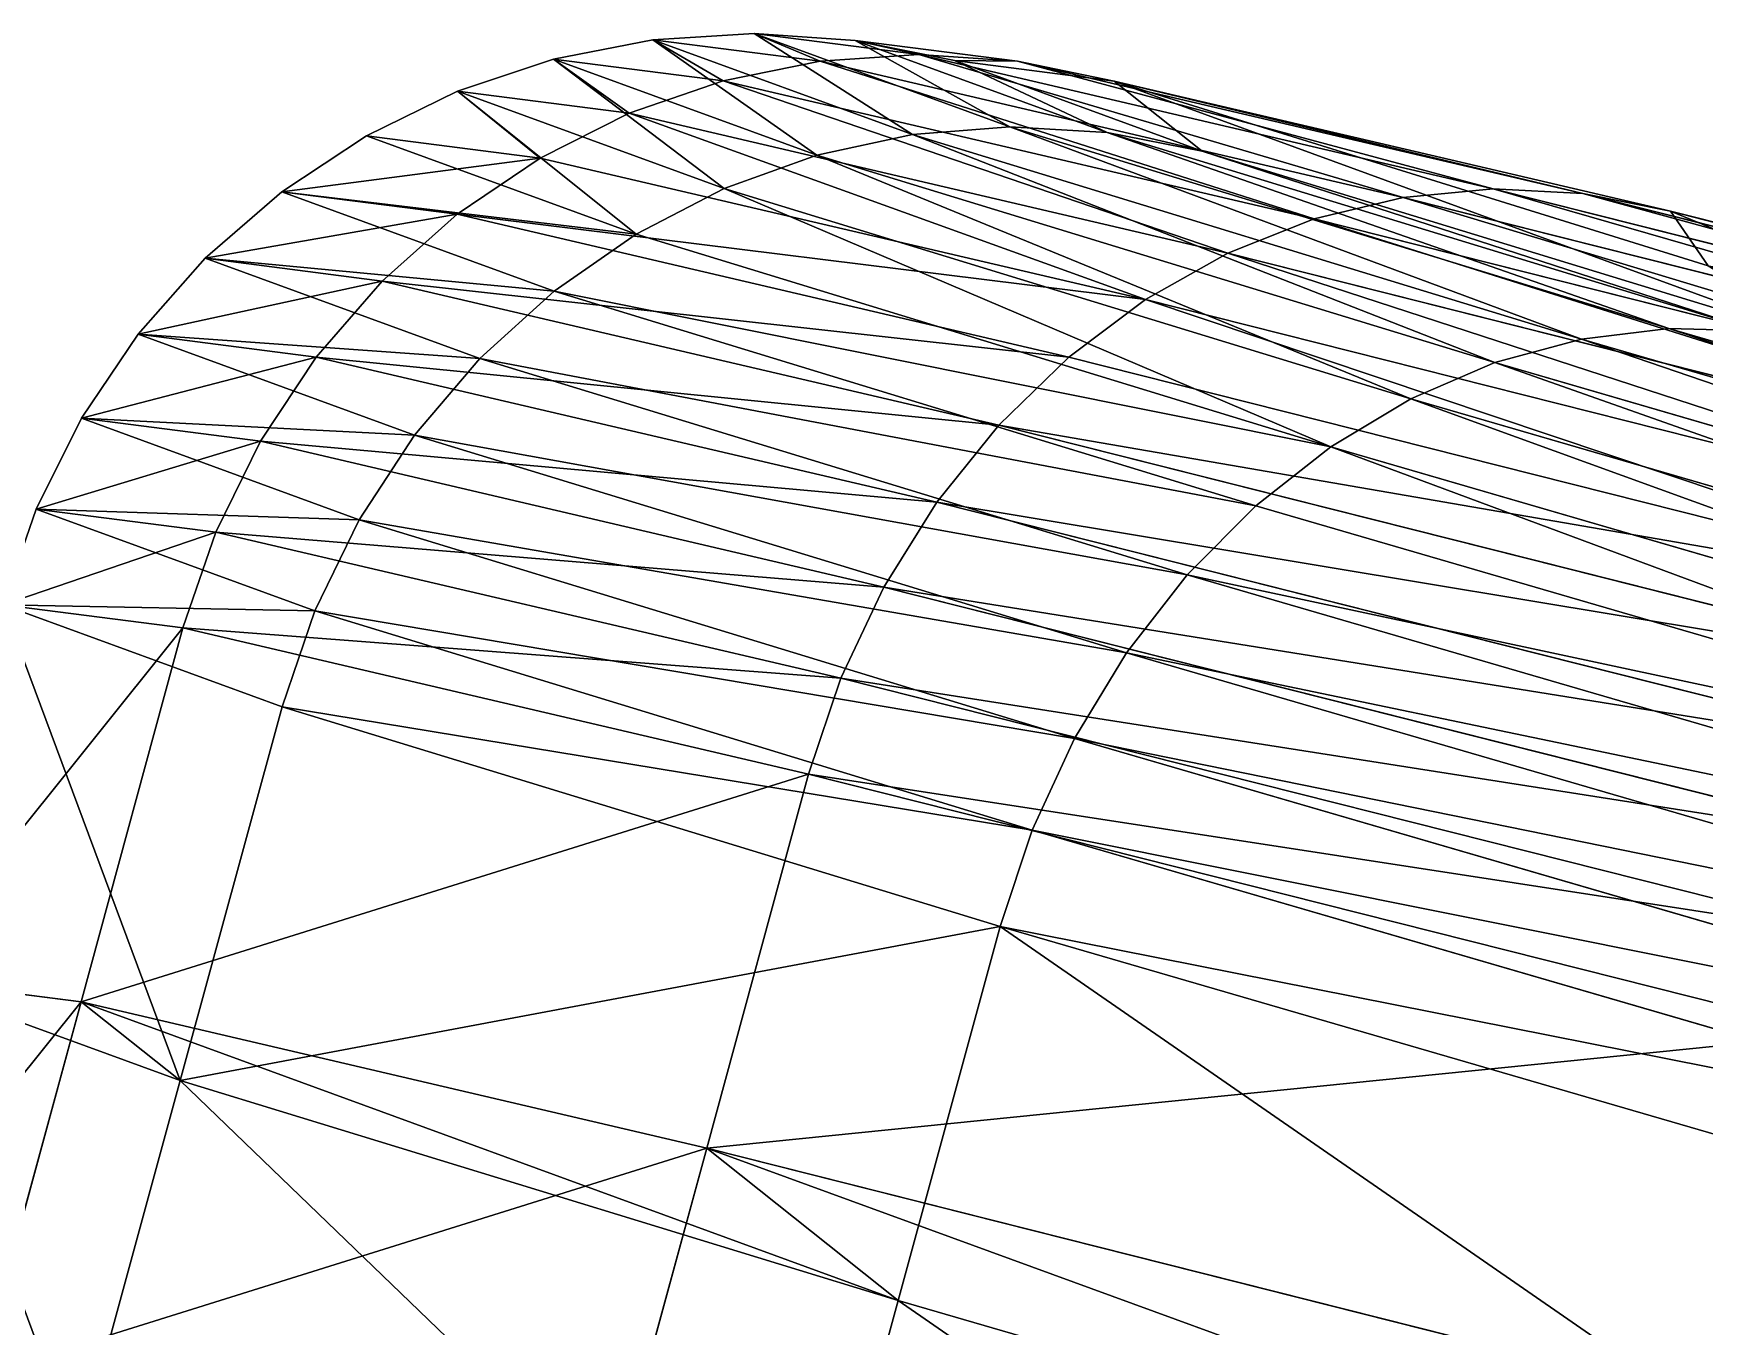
# Model space of a CAD drawing. Header units: millimetres. Extents: x 356.7 to 443, y 110.3 to 191.8.
# Drawn here: x 390.967 to 393.123, y 185.39 to 187.058 of the extents above; entities that cross this region are included whole.
import ezdxf

# ---------------------------------------------------------------- set-up
doc = ezdxf.new("R2010")
doc.units = ezdxf.units.MM

msp = doc.modelspace()

# ---------------------------------------------------------------- linework, layer by layer
at = {"extrusion": (0.263067, 0.964679, 0.013815)}
for p, q in [((391.8969, 187.0582, 74.4334), (391.7664, 187.0502, 74.4368)), ((391.8969, 187.0582, 74.4334), (392.2269, 186.9378, 76.5605)), ((392.1096, 187.031, 72.2881), (391.8969, 187.0582, 74.4334)), ((392.0273, 187.0492, 74.4296), (391.8969, 187.0582, 74.4334)), ((391.7664, 187.0502, 74.4368), (391.638, 187.0252, 74.4398)), ((391.9823, 187.0225, 72.2593), (391.7664, 187.0502, 74.4368)), ((391.7664, 187.0502, 74.4368), (392.1014, 186.9279, 76.5958)), ((392.0273, 187.0492, 74.4296), (392.3523, 186.9306, 76.5237)), ((392.1554, 187.0232, 74.4255), (392.0273, 187.0492, 74.4296)), ((392.2367, 187.0223, 72.3176), (392.0273, 187.0492, 74.4296)), ((391.638, 187.0252, 74.4398), (391.514, 186.9836, 74.4423)), ((391.8569, 186.9971, 72.2318), (391.638, 187.0252, 74.4398)), ((391.638, 187.0252, 74.4398), (391.9777, 186.9012, 76.629)), ((391.9823, 187.0225, 72.2593), (391.8569, 186.9971, 72.2318)), ((392.1096, 187.031, 72.2881), (391.9823, 187.0225, 72.2593)), ((392.7344, 186.8467, 70.2118), (391.9823, 187.0225, 72.2593)), ((392.8506, 186.8578, 70.2709), (392.1096, 187.031, 72.2881)), ((392.2367, 187.0223, 72.3176), (392.1096, 187.031, 72.2881)), ((392.1554, 187.0232, 74.4255), (392.4752, 186.9065, 76.486)), ((392.3615, 186.9967, 72.3474), (392.1554, 187.0232, 74.4255)), ((392.9662, 186.8518, 70.3317), (392.2367, 187.0223, 72.3176)), ((392.3615, 186.9967, 72.3474), (392.2367, 187.0223, 72.3176)), ((391.8569, 186.9971, 72.2318), (391.7357, 186.9552, 72.2061)), ((392.6196, 186.8189, 70.1557), (391.8569, 186.9971, 72.2318)), ((393.0793, 186.829, 70.3934), (392.3615, 186.9967, 72.3474)), ((391.514, 186.9836, 74.4423), (391.3965, 186.9263, 74.4442)), ((391.7357, 186.9552, 72.2061), (391.514, 186.9836, 74.4423)), ((391.514, 186.9836, 74.4423), (391.8581, 186.8581, 76.6596)), ((391.7357, 186.9552, 72.2061), (391.6207, 186.8975, 72.1825)), ((392.5081, 186.7747, 70.1034), (391.7357, 186.9552, 72.2061)), ((392.2269, 186.9378, 76.5605), (392.1014, 186.9279, 76.5958)), ((392.2269, 186.9378, 76.5605), (393.0773, 186.6778, 78.5246)), ((392.3523, 186.9306, 76.5237), (392.2269, 186.9378, 76.5605)), ((392.4752, 186.9065, 76.486), (392.3523, 186.9306, 76.5237)), ((392.3523, 186.9306, 76.5237), (393.1894, 186.6746, 78.4573)), ((391.3965, 186.9263, 74.4442), (391.2874, 186.854, 74.4457)), ((391.6207, 186.8975, 72.1825), (391.3965, 186.9263, 74.4442)), ((391.3965, 186.9263, 74.4442), (391.7445, 186.7992, 76.6869)), ((392.1014, 186.9279, 76.5958), (391.9777, 186.9012, 76.629)), ((392.1014, 186.9279, 76.5958), (392.9645, 186.664, 78.5894)), ((391.6207, 186.8975, 72.1825), (391.5139, 186.825, 72.1615)), ((392.4019, 186.7149, 70.0558), (391.6207, 186.8975, 72.1825)), ((391.9777, 186.9012, 76.629), (391.8581, 186.8581, 76.6596)), ((391.9777, 186.9012, 76.629), (392.8529, 186.6336, 78.6505)), ((392.4752, 186.9065, 76.486), (393.2989, 186.6546, 78.3885)), ((391.2874, 186.854, 74.4457), (391.1887, 186.7682, 74.4465)), ((391.2874, 186.854, 74.4457), (391.6389, 186.7258, 76.7105)), ((391.5139, 186.825, 72.1615), (391.2874, 186.854, 74.4457)), ((391.8581, 186.8581, 76.6596), (391.7445, 186.7992, 76.6869)), ((391.8581, 186.8581, 76.6596), (392.7444, 186.587, 78.7068)), ((392.7344, 186.8467, 70.2118), (392.6196, 186.8189, 70.1557)), ((392.8506, 186.8578, 70.2709), (392.7344, 186.8467, 70.2118)), ((393.9714, 186.5348, 68.4339), (392.7344, 186.8467, 70.2118)), ((394.0694, 186.5505, 68.5192), (392.8506, 186.8578, 70.2709)), ((392.9662, 186.8518, 70.3317), (392.8506, 186.8578, 70.2709)), ((394.1661, 186.5493, 68.6073), (392.9662, 186.8518, 70.3317)), ((393.0793, 186.829, 70.3934), (392.9662, 186.8518, 70.3317)), ((391.5139, 186.825, 72.1615), (391.4171, 186.7389, 72.1435)), ((392.3029, 186.6406, 70.0137), (391.5139, 186.825, 72.1615)), ((394.2599, 186.5313, 68.6966), (393.0793, 186.829, 70.3934)), ((392.6196, 186.8189, 70.1557), (392.5081, 186.7747, 70.1034)), ((393.8739, 186.5026, 68.3528), (392.6196, 186.8189, 70.1557)), ((391.7445, 186.7992, 76.6869), (391.6389, 186.7258, 76.7105)), ((391.7445, 186.7992, 76.6869), (392.641, 186.5251, 78.7575)), ((391.1887, 186.7682, 74.4465), (391.1021, 186.6702, 74.4467)), ((391.1887, 186.7682, 74.4465), (391.5431, 186.6389, 76.7301)), ((391.4171, 186.7389, 72.1435), (391.1887, 186.7682, 74.4465)), ((392.5081, 186.7747, 70.1034), (392.4019, 186.7149, 70.0558)), ((393.7785, 186.4544, 68.2775), (392.5081, 186.7747, 70.1034)), ((391.4171, 186.7389, 72.1435), (391.3319, 186.6407, 72.1287)), ((392.2126, 186.553, 69.9779), (391.4171, 186.7389, 72.1435)), ((391.6389, 186.7258, 76.7105), (391.5431, 186.6389, 76.7301)), ((391.6389, 186.7258, 76.7105), (392.5442, 186.4489, 78.8017)), ((392.4019, 186.7149, 70.0558), (392.3029, 186.6406, 70.0137)), ((393.6869, 186.391, 68.209), (392.4019, 186.7149, 70.0558)), ((391.1021, 186.6702, 74.4467), (391.0289, 186.5618, 74.4464)), ((391.1021, 186.6702, 74.4467), (391.4587, 186.54, 76.7452)), ((391.3319, 186.6407, 72.1287), (391.1021, 186.6702, 74.4467)), ((393.0773, 186.6778, 78.5246), (392.9645, 186.664, 78.5894)), ((393.0773, 186.6778, 78.5246), (394.39, 186.2959, 80.1917)), ((393.1894, 186.6746, 78.4573), (393.0773, 186.6778, 78.5246)), ((392.9645, 186.664, 78.5894), (392.8529, 186.6336, 78.6505)), ((392.9645, 186.664, 78.5894), (394.2969, 186.2764, 80.2815)), ((391.3319, 186.6407, 72.1287), (391.2599, 186.5321, 72.1174)), ((392.1326, 186.4536, 69.949), (391.3319, 186.6407, 72.1287)), ((391.5431, 186.6389, 76.7301), (391.4587, 186.54, 76.7452)), ((391.5431, 186.6389, 76.7301), (392.4559, 186.3597, 78.8385)), ((392.3029, 186.6406, 70.0137), (392.2126, 186.553, 69.9779)), ((393.6005, 186.3134, 68.1487), (392.3029, 186.6406, 70.0137)), ((392.8529, 186.6336, 78.6505), (392.7444, 186.587, 78.7068)), ((392.8529, 186.6336, 78.6505), (394.2039, 186.2406, 80.3663)), ((392.7444, 186.587, 78.7068), (392.641, 186.5251, 78.7575)), ((392.7444, 186.587, 78.7068), (394.1128, 186.189, 80.4446)), ((391.0289, 186.5618, 74.4464), (390.9706, 186.4447, 74.4454)), ((391.2599, 186.5321, 72.1174), (391.0289, 186.5618, 74.4464)), ((391.0289, 186.5618, 74.4464), (391.3873, 186.431, 76.7557)), ((392.2126, 186.553, 69.9779), (392.1326, 186.4536, 69.949)), ((393.5209, 186.2231, 68.0975), (392.2126, 186.553, 69.9779)), ((391.2599, 186.5321, 72.1174), (391.2022, 186.415, 72.1098)), ((392.0643, 186.3441, 69.9275), (391.2599, 186.5321, 72.1174)), ((391.4587, 186.54, 76.7452), (391.3873, 186.431, 76.7557)), ((391.4587, 186.54, 76.7452), (392.3776, 186.2591, 78.8674)), ((392.641, 186.5251, 78.7575), (392.5442, 186.4489, 78.8017)), ((392.641, 186.5251, 78.7575), (394.0249, 186.1225, 80.5151)), ((390.9706, 186.4447, 74.4454), (390.928, 186.321, 74.4439)), ((391.2022, 186.415, 72.1098), (390.9706, 186.4447, 74.4454)), ((390.9706, 186.4447, 74.4454), (391.3299, 186.3135, 76.7613)), ((392.1326, 186.4536, 69.949), (392.0643, 186.3441, 69.9275)), ((393.4495, 186.1216, 68.0563), (392.1326, 186.4536, 69.949)), ((392.5442, 186.4489, 78.8017), (392.4559, 186.3597, 78.8385)), ((392.5442, 186.4489, 78.8017), (393.9419, 186.0423, 80.5767)), ((391.2022, 186.415, 72.1098), (391.1598, 186.2913, 72.1061)), ((392.0089, 186.2264, 69.9137), (391.2022, 186.415, 72.1098)), ((391.3873, 186.431, 76.7557), (391.3299, 186.3135, 76.7613)), ((391.3873, 186.431, 76.7557), (392.3104, 186.1487, 78.8879)), ((392.4559, 186.3597, 78.8385), (392.3776, 186.2591, 78.8674)), ((392.4559, 186.3597, 78.8385), (393.8651, 185.9498, 80.6282)), ((392.0643, 186.3441, 69.9275), (392.0089, 186.2264, 69.9137)), ((393.3874, 186.0105, 68.0258), (392.0643, 186.3441, 69.9275)), ((390.928, 186.321, 74.4439), (391.2877, 186.1897, 76.762)), ((391.1598, 186.2913, 72.1061), (390.928, 186.321, 74.4439)), ((391.3299, 186.3135, 76.7613), (391.2877, 186.1897, 76.762)), ((391.3299, 186.3135, 76.7613), (392.2557, 186.0304, 78.8996)), ((391.0283, 185.8089, 72.0992), (391.1598, 186.2913, 72.1061)), ((391.9673, 186.1026, 69.9078), (391.1598, 186.2913, 72.1061)), ((392.3776, 186.2591, 78.8674), (392.3104, 186.1487, 78.8879)), ((392.3776, 186.2591, 78.8674), (393.796, 185.8465, 80.6688)), ((392.0089, 186.2264, 69.9137), (391.9673, 186.1026, 69.9078)), ((393.3358, 185.8919, 68.0066), (392.0089, 186.2264, 69.9137)), ((391.1561, 185.7074, 76.7551), (391.2877, 186.1897, 76.762)), ((391.2877, 186.1897, 76.762), (392.2143, 185.9064, 78.9023)), ((392.3104, 186.1487, 78.8879), (392.2557, 186.0304, 78.8996)), ((392.3104, 186.1487, 78.8879), (393.7355, 185.7341, 80.6978)), ((391.8358, 185.6202, 69.9009), (391.9673, 186.1026, 69.9078)), ((393.2954, 185.7677, 67.9989), (391.9673, 186.1026, 69.9078)), ((392.2557, 186.0304, 78.8996), (392.2143, 185.9064, 78.9023)), ((392.2557, 186.0304, 78.8996), (393.6849, 185.6147, 80.7146)), ((392.0828, 185.424, 78.8954), (392.2143, 185.9064, 78.9023)), ((392.2143, 185.9064, 78.9023), (393.6448, 185.4903, 80.719)), ((390.7965, 185.8387, 74.437), (391.0283, 185.8089, 72.0992)), ((391.1561, 185.7074, 76.7551), (390.7965, 185.8387, 74.437)), ((390.8967, 185.3266, 72.0923), (391.0283, 185.8089, 72.0992)), ((391.0283, 185.8089, 72.0992), (391.8358, 185.6202, 69.9009)), ((391.0246, 185.2251, 76.7482), (391.1561, 185.7074, 76.7551)), ((392.0828, 185.424, 78.8954), (391.1561, 185.7074, 76.7551)), ((391.7042, 185.1379, 69.894), (391.8358, 185.6202, 69.9009)), ((391.8358, 185.6202, 69.9009), (393.1639, 185.2854, 67.992)), ((391.9513, 184.9417, 78.8885), (392.0828, 185.424, 78.8954)), ((393.5133, 185.0079, 80.7121), (392.0828, 185.424, 78.8954))]:
    msp.add_line(p, q, dxfattribs=at)

# ---------------------------------------------------------------- meshes
at = {"color": 160, "true_color": 0x3232ff}
mesh = msp.add_polyface(dxfattribs=at)
corners = [(392.1014, 186.9279, 76.5958), (391.8969, 187.0582, 74.4334), (391.7664, 187.0502, 74.4368), (392.2269, 186.9378, 76.5605)]
mesh.append_faces([[corners[k] for k in face] for face in [(0, 1, 2), (1, 0, 3)]], dxfattribs={"vtx0": -1, "color": 160})
mesh = msp.add_polyface(dxfattribs=at)
corners = [(391.8969, 187.0582, 74.4334), (391.9823, 187.0225, 72.2593), (391.7664, 187.0502, 74.4368), (392.1096, 187.031, 72.2881)]
mesh.append_faces([[corners[k] for k in face] for face in [(0, 1, 2), (1, 0, 3)]], dxfattribs={"vtx0": -1, "color": 160})
mesh = msp.add_polyface(dxfattribs=at)
corners = [(392.2269, 186.9378, 76.5605), (392.0273, 187.0492, 74.4296), (391.8969, 187.0582, 74.4334), (392.3523, 186.9306, 76.5237)]
mesh.append_faces([[corners[k] for k in face] for face in [(0, 1, 2), (1, 0, 3)]], dxfattribs={"vtx0": -1, "color": 160})
mesh = msp.add_polyface(dxfattribs=at)
corners = [(392.0273, 187.0492, 74.4296), (392.1096, 187.031, 72.2881), (391.8969, 187.0582, 74.4334), (392.2367, 187.0223, 72.3176)]
mesh.append_faces([[corners[k] for k in face] for face in [(0, 1, 2), (1, 0, 3)]], dxfattribs={"vtx0": -1, "color": 160})
mesh = msp.add_polyface(dxfattribs=at)
corners = [(391.9777, 186.9012, 76.629), (391.7664, 187.0502, 74.4368), (391.638, 187.0252, 74.4398), (392.1014, 186.9279, 76.5958)]
mesh.append_faces([[corners[k] for k in face] for face in [(0, 1, 2), (1, 0, 3)]], dxfattribs={"vtx0": -1, "color": 160})
mesh = msp.add_polyface(dxfattribs=at)
corners = [(391.7664, 187.0502, 74.4368), (391.8569, 186.9971, 72.2318), (391.638, 187.0252, 74.4398), (391.9823, 187.0225, 72.2593)]
mesh.append_faces([[corners[k] for k in face] for face in [(0, 1, 2), (1, 0, 3)]], dxfattribs={"vtx0": -1, "color": 160})
mesh = msp.add_polyface(dxfattribs=at)
corners = [(392.3523, 186.9306, 76.5237), (392.1554, 187.0232, 74.4255), (392.0273, 187.0492, 74.4296), (392.4752, 186.9065, 76.486)]
mesh.append_faces([[corners[k] for k in face] for face in [(0, 1, 2), (1, 0, 3)]], dxfattribs={"vtx0": -1, "color": 160})
mesh = msp.add_polyface(dxfattribs=at)
corners = [(392.1554, 187.0232, 74.4255), (392.2367, 187.0223, 72.3176), (392.0273, 187.0492, 74.4296), (392.3615, 186.9967, 72.3474)]
mesh.append_faces([[corners[k] for k in face] for face in [(0, 1, 2), (1, 0, 3)]], dxfattribs={"vtx0": -1, "color": 160})
mesh = msp.add_polyface(dxfattribs=at)
corners = [(391.638, 187.0252, 74.4398), (391.7357, 186.9552, 72.2061), (391.514, 186.9836, 74.4423), (391.8569, 186.9971, 72.2318)]
mesh.append_faces([[corners[k] for k in face] for face in [(0, 1, 2), (1, 0, 3)]], dxfattribs={"vtx0": -1, "color": 160})
mesh = msp.add_polyface(dxfattribs=at)
corners = [(391.8581, 186.8581, 76.6596), (391.638, 187.0252, 74.4398), (391.514, 186.9836, 74.4423), (391.9777, 186.9012, 76.629)]
mesh.append_faces([[corners[k] for k in face] for face in [(0, 1, 2), (1, 0, 3)]], dxfattribs={"vtx0": -1, "color": 160})
mesh = msp.add_polyface(dxfattribs=at)
corners = [(391.9823, 187.0225, 72.2593), (392.6196, 186.8189, 70.1557), (391.8569, 186.9971, 72.2318), (392.7344, 186.8467, 70.2118)]
mesh.append_faces([[corners[k] for k in face] for face in [(0, 1, 2), (1, 0, 3)]], dxfattribs={"vtx0": -1, "color": 160})
mesh = msp.add_polyface(dxfattribs=at)
corners = [(392.1096, 187.031, 72.2881), (392.7344, 186.8467, 70.2118), (391.9823, 187.0225, 72.2593), (392.8506, 186.8578, 70.2709)]
mesh.append_faces([[corners[k] for k in face] for face in [(0, 1, 2), (1, 0, 3)]], dxfattribs={"vtx0": -1, "color": 160})
mesh = msp.add_polyface(dxfattribs=at)
corners = [(392.2367, 187.0223, 72.3176), (392.8506, 186.8578, 70.2709), (392.1096, 187.031, 72.2881), (392.9662, 186.8518, 70.3317)]
mesh.append_faces([[corners[k] for k in face] for face in [(0, 1, 2), (1, 0, 3)]], dxfattribs={"vtx0": -1, "color": 160})
mesh = msp.add_polyface(dxfattribs=at)
corners = [(392.4752, 186.9065, 76.486), (392.3615, 186.9967, 72.3474), (392.1554, 187.0232, 74.4255), (393.2989, 186.6546, 78.3885), (393.1281, 186.7584, 74.393), (393.4076, 186.6564, 76.1937), (394.5704, 186.2847, 80.0034), (394.1274, 186.4363, 77.8564), (395.2387, 186.113, 79.2676), (396.2032, 185.822, 81.2206), (396.6656, 185.7087, 80.3314), (398.0859, 185.2981, 81.9571), (398.3109, 185.2508, 80.9751), (400.0901, 184.7486, 82.1629), (400.0625, 184.7706, 81.1548), (402.0795, 184.2109, 81.8237), (401.801, 184.3007, 80.8585), (403.4079, 183.8733, 80.1061), (403.9183, 183.7218, 80.9629), (404.7738, 183.5174, 78.9491), (405.4812, 183.3146, 79.6389), (405.8056, 183.2572, 77.4663), (406.6618, 183.0169, 77.9421), (406.4329, 183.1106, 75.7586), (406.6129, 183.0875, 73.9425), (407.3796, 182.8492, 75.9881), (393.0793, 186.829, 70.3934), (393.3082, 186.7353, 72.5769), (394.2599, 186.5313, 68.6966), (393.9355, 186.5887, 70.8693), (394.9672, 186.3286, 69.3864), (395.8228, 186.1241, 67.3727), (396.3331, 185.9726, 68.2294), (397.6616, 185.635, 66.5118), (397.9401, 185.5452, 67.4771), (399.6509, 185.0973, 66.1727), (399.6786, 185.0754, 67.1807), (401.4302, 184.5951, 67.3605), (401.6552, 184.5478, 66.3784), (403.0755, 184.1372, 68.0042), (403.5379, 184.0239, 67.115), (404.5024, 183.7329, 69.0679), (405.1706, 183.5612, 68.3322), (405.6137, 183.4096, 70.4792), (406.4422, 183.1913, 69.947), (406.3335, 183.1895, 72.1418), (407.2659, 182.9394, 71.8495), (407.5856, 182.8227, 73.91)]
mesh.append_faces([[corners[k] for k in face] for face in [(0, 1, 2), (46, 25, 47)]], dxfattribs={"vtx0": -1, "color": 160})
mesh.append_faces([[corners[k] for k in face] for face in [(4, 3, 5), (5, 6, 7), (7, 6, 8), (8, 9, 10), (10, 11, 12), (12, 13, 14), (14, 15, 16), (16, 15, 17), (17, 18, 19), (19, 20, 21), (21, 22, 23), (23, 22, 24), (26, 27, 28), (28, 30, 31), (31, 32, 33), (33, 34, 35), (35, 37, 38), (38, 39, 40), (40, 41, 42), (42, 43, 44), (44, 24, 46)]], dxfattribs={"vtx0": -1, "vtx1": -1, "color": 160})
mesh.append_faces([[corners[k] for k in face] for face in [(1, 3, 4), (46, 24, 25)]], dxfattribs={"vtx0": -1, "vtx1": -1, "vtx2": -1, "color": 160})
mesh.append_faces([[corners[k] for k in face] for face in [(1, 0, 3), (5, 3, 6), (8, 6, 9), (10, 9, 11), (12, 11, 13), (14, 13, 15), (17, 15, 18), (19, 18, 20), (21, 20, 22), (24, 22, 25), (4, 26, 1), (26, 4, 27), (28, 27, 29), (28, 29, 30), (31, 30, 32), (33, 32, 34), (35, 34, 36), (35, 36, 37), (38, 37, 39), (40, 39, 41), (42, 41, 43), (44, 43, 45), (44, 45, 24)]], dxfattribs={"vtx0": -1, "vtx2": -1, "color": 160})
mesh = msp.add_polyface(dxfattribs=at)
corners = [(392.3615, 186.9967, 72.3474), (392.9662, 186.8518, 70.3317), (392.2367, 187.0223, 72.3176), (393.0793, 186.829, 70.3934)]
mesh.append_faces([[corners[k] for k in face] for face in [(0, 1, 2), (1, 0, 3)]], dxfattribs={"vtx0": -1, "color": 160})
mesh = msp.add_polyface(dxfattribs=at)
corners = [(391.8569, 186.9971, 72.2318), (392.5081, 186.7747, 70.1034), (391.7357, 186.9552, 72.2061), (392.6196, 186.8189, 70.1557)]
mesh.append_faces([[corners[k] for k in face] for face in [(0, 1, 2), (1, 0, 3)]], dxfattribs={"vtx0": -1, "color": 160})
mesh = msp.add_polyface(dxfattribs=at)
corners = [(391.514, 186.9836, 74.4423), (391.6207, 186.8975, 72.1825), (391.3965, 186.9263, 74.4442), (391.7357, 186.9552, 72.2061)]
mesh.append_faces([[corners[k] for k in face] for face in [(0, 1, 2), (1, 0, 3)]], dxfattribs={"vtx0": -1, "color": 160})
mesh = msp.add_polyface(dxfattribs=at)
corners = [(391.7445, 186.7992, 76.6869), (391.514, 186.9836, 74.4423), (391.3965, 186.9263, 74.4442), (391.8581, 186.8581, 76.6596)]
mesh.append_faces([[corners[k] for k in face] for face in [(0, 1, 2), (1, 0, 3)]], dxfattribs={"vtx0": -1, "color": 160})
mesh = msp.add_polyface(dxfattribs=at)
corners = [(391.7357, 186.9552, 72.2061), (392.4019, 186.7149, 70.0558), (391.6207, 186.8975, 72.1825), (392.5081, 186.7747, 70.1034)]
mesh.append_faces([[corners[k] for k in face] for face in [(0, 1, 2), (1, 0, 3)]], dxfattribs={"vtx0": -1, "color": 160})
mesh = msp.add_polyface(dxfattribs=at)
corners = [(392.9645, 186.664, 78.5894), (392.2269, 186.9378, 76.5605), (392.1014, 186.9279, 76.5958), (393.0773, 186.6778, 78.5246)]
mesh.append_faces([[corners[k] for k in face] for face in [(0, 1, 2), (1, 0, 3)]], dxfattribs={"vtx0": -1, "color": 160})
mesh = msp.add_polyface(dxfattribs=at)
corners = [(393.0773, 186.6778, 78.5246), (392.3523, 186.9306, 76.5237), (392.2269, 186.9378, 76.5605), (393.1894, 186.6746, 78.4573)]
mesh.append_faces([[corners[k] for k in face] for face in [(0, 1, 2), (1, 0, 3)]], dxfattribs={"vtx0": -1, "color": 160})
mesh = msp.add_polyface(dxfattribs=at)
corners = [(393.1894, 186.6746, 78.4573), (392.4752, 186.9065, 76.486), (392.3523, 186.9306, 76.5237), (393.2989, 186.6546, 78.3885)]
mesh.append_faces([[corners[k] for k in face] for face in [(0, 1, 2), (1, 0, 3)]], dxfattribs={"vtx0": -1, "color": 160})
mesh = msp.add_polyface(dxfattribs=at)
corners = [(391.6207, 186.8975, 72.1825), (391.2874, 186.854, 74.4457), (391.3965, 186.9263, 74.4442), (391.5139, 186.825, 72.1615)]
mesh.append_faces([[corners[k] for k in face] for face in [(0, 1, 2), (1, 0, 3)]], dxfattribs={"vtx0": -1, "color": 160})
mesh = msp.add_polyface(dxfattribs=at)
corners = [(391.7445, 186.7992, 76.6869), (391.2874, 186.854, 74.4457), (391.6389, 186.7258, 76.7105), (391.3965, 186.9263, 74.4442)]
mesh.append_faces([[corners[k] for k in face] for face in [(0, 1, 2), (1, 0, 3)]], dxfattribs={"vtx0": -1, "color": 160})
mesh = msp.add_polyface(dxfattribs=at)
corners = [(392.8529, 186.6336, 78.6505), (392.1014, 186.9279, 76.5958), (391.9777, 186.9012, 76.629), (392.9645, 186.664, 78.5894)]
mesh.append_faces([[corners[k] for k in face] for face in [(0, 1, 2), (1, 0, 3)]], dxfattribs={"vtx0": -1, "color": 160})
mesh = msp.add_polyface(dxfattribs=at)
corners = [(392.4019, 186.7149, 70.0558), (391.5139, 186.825, 72.1615), (391.6207, 186.8975, 72.1825), (392.3029, 186.6406, 70.0137)]
mesh.append_faces([[corners[k] for k in face] for face in [(0, 1, 2), (1, 0, 3)]], dxfattribs={"vtx0": -1, "color": 160})
mesh = msp.add_polyface(dxfattribs=at)
corners = [(392.7444, 186.587, 78.7068), (391.9777, 186.9012, 76.629), (391.8581, 186.8581, 76.6596), (392.8529, 186.6336, 78.6505)]
mesh.append_faces([[corners[k] for k in face] for face in [(0, 1, 2), (1, 0, 3)]], dxfattribs={"vtx0": -1, "color": 160})
mesh = msp.add_polyface(dxfattribs=at)
corners = [(391.5139, 186.825, 72.1615), (391.1887, 186.7682, 74.4465), (391.2874, 186.854, 74.4457), (391.4171, 186.7389, 72.1435)]
mesh.append_faces([[corners[k] for k in face] for face in [(0, 1, 2), (1, 0, 3)]], dxfattribs={"vtx0": -1, "color": 160})
mesh = msp.add_polyface(dxfattribs=at)
corners = [(391.6389, 186.7258, 76.7105), (391.1887, 186.7682, 74.4465), (391.5431, 186.6389, 76.7301), (391.2874, 186.854, 74.4457)]
mesh.append_faces([[corners[k] for k in face] for face in [(0, 1, 2), (1, 0, 3)]], dxfattribs={"vtx0": -1, "color": 160})
mesh = msp.add_polyface(dxfattribs=at)
corners = [(392.641, 186.5251, 78.7575), (391.8581, 186.8581, 76.6596), (391.7445, 186.7992, 76.6869), (392.7444, 186.587, 78.7068)]
mesh.append_faces([[corners[k] for k in face] for face in [(0, 1, 2), (1, 0, 3)]], dxfattribs={"vtx0": -1, "color": 160})
mesh = msp.add_polyface(dxfattribs=at)
corners = [(392.7344, 186.8467, 70.2118), (393.8739, 186.5026, 68.3528), (392.6196, 186.8189, 70.1557), (393.9714, 186.5348, 68.4339)]
mesh.append_faces([[corners[k] for k in face] for face in [(0, 1, 2), (1, 0, 3)]], dxfattribs={"vtx0": -1, "color": 160})
mesh = msp.add_polyface(dxfattribs=at)
corners = [(392.8506, 186.8578, 70.2709), (393.9714, 186.5348, 68.4339), (392.7344, 186.8467, 70.2118), (394.0694, 186.5505, 68.5192)]
mesh.append_faces([[corners[k] for k in face] for face in [(0, 1, 2), (1, 0, 3)]], dxfattribs={"vtx0": -1, "color": 160})
mesh = msp.add_polyface(dxfattribs=at)
corners = [(392.9662, 186.8518, 70.3317), (394.0694, 186.5505, 68.5192), (392.8506, 186.8578, 70.2709), (394.1661, 186.5493, 68.6073)]
mesh.append_faces([[corners[k] for k in face] for face in [(0, 1, 2), (1, 0, 3)]], dxfattribs={"vtx0": -1, "color": 160})
mesh = msp.add_polyface(dxfattribs=at)
corners = [(393.0793, 186.829, 70.3934), (394.1661, 186.5493, 68.6073), (392.9662, 186.8518, 70.3317), (394.2599, 186.5313, 68.6966)]
mesh.append_faces([[corners[k] for k in face] for face in [(0, 1, 2), (1, 0, 3)]], dxfattribs={"vtx0": -1, "color": 160})
mesh = msp.add_polyface(dxfattribs=at)
corners = [(392.3029, 186.6406, 70.0137), (391.4171, 186.7389, 72.1435), (391.5139, 186.825, 72.1615), (392.2126, 186.553, 69.9779)]
mesh.append_faces([[corners[k] for k in face] for face in [(0, 1, 2), (1, 0, 3)]], dxfattribs={"vtx0": -1, "color": 160})
mesh = msp.add_polyface(dxfattribs=at)
corners = [(392.6196, 186.8189, 70.1557), (393.7785, 186.4544, 68.2775), (392.5081, 186.7747, 70.1034), (393.8739, 186.5026, 68.3528)]
mesh.append_faces([[corners[k] for k in face] for face in [(0, 1, 2), (1, 0, 3)]], dxfattribs={"vtx0": -1, "color": 160})
mesh = msp.add_polyface(dxfattribs=at)
corners = [(392.641, 186.5251, 78.7575), (391.6389, 186.7258, 76.7105), (392.5442, 186.4489, 78.8017), (391.7445, 186.7992, 76.6869)]
mesh.append_faces([[corners[k] for k in face] for face in [(0, 1, 2), (1, 0, 3)]], dxfattribs={"vtx0": -1, "color": 160})
mesh = msp.add_polyface(dxfattribs=at)
corners = [(391.5431, 186.6389, 76.7301), (391.1021, 186.6702, 74.4467), (391.4587, 186.54, 76.7452), (391.1887, 186.7682, 74.4465)]
mesh.append_faces([[corners[k] for k in face] for face in [(0, 1, 2), (1, 0, 3)]], dxfattribs={"vtx0": -1, "color": 160})
mesh = msp.add_polyface(dxfattribs=at)
corners = [(391.4171, 186.7389, 72.1435), (391.1021, 186.6702, 74.4467), (391.1887, 186.7682, 74.4465), (391.3319, 186.6407, 72.1287)]
mesh.append_faces([[corners[k] for k in face] for face in [(0, 1, 2), (1, 0, 3)]], dxfattribs={"vtx0": -1, "color": 160})
mesh = msp.add_polyface(dxfattribs=at)
corners = [(392.5081, 186.7747, 70.1034), (393.6869, 186.391, 68.209), (392.4019, 186.7149, 70.0558), (393.7785, 186.4544, 68.2775)]
mesh.append_faces([[corners[k] for k in face] for face in [(0, 1, 2), (1, 0, 3)]], dxfattribs={"vtx0": -1, "color": 160})
mesh = msp.add_polyface(dxfattribs=at)
corners = [(392.2126, 186.553, 69.9779), (391.3319, 186.6407, 72.1287), (391.4171, 186.7389, 72.1435), (392.1326, 186.4536, 69.949)]
mesh.append_faces([[corners[k] for k in face] for face in [(0, 1, 2), (1, 0, 3)]], dxfattribs={"vtx0": -1, "color": 160})
mesh = msp.add_polyface(dxfattribs=at)
corners = [(392.5442, 186.4489, 78.8017), (391.5431, 186.6389, 76.7301), (392.4559, 186.3597, 78.8385), (391.6389, 186.7258, 76.7105)]
mesh.append_faces([[corners[k] for k in face] for face in [(0, 1, 2), (1, 0, 3)]], dxfattribs={"vtx0": -1, "color": 160})
mesh = msp.add_polyface(dxfattribs=at)
corners = [(392.4019, 186.7149, 70.0558), (393.6005, 186.3134, 68.1487), (392.3029, 186.6406, 70.0137), (393.6869, 186.391, 68.209)]
mesh.append_faces([[corners[k] for k in face] for face in [(0, 1, 2), (1, 0, 3)]], dxfattribs={"vtx0": -1, "color": 160})
mesh = msp.add_polyface(dxfattribs=at)
corners = [(391.4587, 186.54, 76.7452), (391.0289, 186.5618, 74.4464), (391.3873, 186.431, 76.7557), (391.1021, 186.6702, 74.4467)]
mesh.append_faces([[corners[k] for k in face] for face in [(0, 1, 2), (1, 0, 3)]], dxfattribs={"vtx0": -1, "color": 160})
mesh = msp.add_polyface(dxfattribs=at)
corners = [(391.3319, 186.6407, 72.1287), (391.0289, 186.5618, 74.4464), (391.1021, 186.6702, 74.4467), (391.2599, 186.5321, 72.1174)]
mesh.append_faces([[corners[k] for k in face] for face in [(0, 1, 2), (1, 0, 3)]], dxfattribs={"vtx0": -1, "color": 160})
mesh = msp.add_polyface(dxfattribs=at)
corners = [(394.2969, 186.2764, 80.2815), (393.0773, 186.6778, 78.5246), (392.9645, 186.664, 78.5894), (394.39, 186.2959, 80.1917)]
mesh.append_faces([[corners[k] for k in face] for face in [(0, 1, 2), (1, 0, 3)]], dxfattribs={"vtx0": -1, "color": 160})
mesh = msp.add_polyface(dxfattribs=at)
corners = [(394.39, 186.2959, 80.1917), (393.1894, 186.6746, 78.4573), (393.0773, 186.6778, 78.5246), (394.4817, 186.2987, 80.0985)]
mesh.append_faces([[corners[k] for k in face] for face in [(0, 1, 2), (1, 0, 3)]], dxfattribs={"vtx0": -1, "color": 160})
mesh = msp.add_polyface(dxfattribs=at)
corners = [(394.2039, 186.2406, 80.3663), (392.9645, 186.664, 78.5894), (392.8529, 186.6336, 78.6505), (394.2969, 186.2764, 80.2815)]
mesh.append_faces([[corners[k] for k in face] for face in [(0, 1, 2), (1, 0, 3)]], dxfattribs={"vtx0": -1, "color": 160})
mesh = msp.add_polyface(dxfattribs=at)
corners = [(392.1326, 186.4536, 69.949), (391.2599, 186.5321, 72.1174), (391.3319, 186.6407, 72.1287), (392.0643, 186.3441, 69.9275)]
mesh.append_faces([[corners[k] for k in face] for face in [(0, 1, 2), (1, 0, 3)]], dxfattribs={"vtx0": -1, "color": 160})
mesh = msp.add_polyface(dxfattribs=at)
corners = [(392.4559, 186.3597, 78.8385), (391.4587, 186.54, 76.7452), (392.3776, 186.2591, 78.8674), (391.5431, 186.6389, 76.7301)]
mesh.append_faces([[corners[k] for k in face] for face in [(0, 1, 2), (1, 0, 3)]], dxfattribs={"vtx0": -1, "color": 160})
mesh = msp.add_polyface(dxfattribs=at)
corners = [(393.6005, 186.3134, 68.1487), (392.2126, 186.553, 69.9779), (392.3029, 186.6406, 70.0137), (393.5209, 186.2231, 68.0975)]
mesh.append_faces([[corners[k] for k in face] for face in [(0, 1, 2), (1, 0, 3)]], dxfattribs={"vtx0": -1, "color": 160})
mesh = msp.add_polyface(dxfattribs=at)
corners = [(394.1128, 186.189, 80.4446), (392.8529, 186.6336, 78.6505), (392.7444, 186.587, 78.7068), (394.2039, 186.2406, 80.3663)]
mesh.append_faces([[corners[k] for k in face] for face in [(0, 1, 2), (1, 0, 3)]], dxfattribs={"vtx0": -1, "color": 160})
mesh = msp.add_polyface(dxfattribs=at)
corners = [(394.0249, 186.1225, 80.5151), (392.7444, 186.587, 78.7068), (392.641, 186.5251, 78.7575), (394.1128, 186.189, 80.4446)]
mesh.append_faces([[corners[k] for k in face] for face in [(0, 1, 2), (1, 0, 3)]], dxfattribs={"vtx0": -1, "color": 160})
mesh = msp.add_polyface(dxfattribs=at)
corners = [(391.2599, 186.5321, 72.1174), (390.9706, 186.4447, 74.4454), (391.0289, 186.5618, 74.4464), (391.2022, 186.415, 72.1098)]
mesh.append_faces([[corners[k] for k in face] for face in [(0, 1, 2), (1, 0, 3)]], dxfattribs={"vtx0": -1, "color": 160})
mesh = msp.add_polyface(dxfattribs=at)
corners = [(391.3873, 186.431, 76.7557), (390.9706, 186.4447, 74.4454), (391.3299, 186.3135, 76.7613), (391.0289, 186.5618, 74.4464)]
mesh.append_faces([[corners[k] for k in face] for face in [(0, 1, 2), (1, 0, 3)]], dxfattribs={"vtx0": -1, "color": 160})
mesh = msp.add_polyface(dxfattribs=at)
corners = [(393.5209, 186.2231, 68.0975), (392.1326, 186.4536, 69.949), (392.2126, 186.553, 69.9779), (393.4495, 186.1216, 68.0563)]
mesh.append_faces([[corners[k] for k in face] for face in [(0, 1, 2), (1, 0, 3)]], dxfattribs={"vtx0": -1, "color": 160})
mesh = msp.add_polyface(dxfattribs=at)
corners = [(392.0643, 186.3441, 69.9275), (391.2022, 186.415, 72.1098), (391.2599, 186.5321, 72.1174), (392.0089, 186.2264, 69.9137)]
mesh.append_faces([[corners[k] for k in face] for face in [(0, 1, 2), (1, 0, 3)]], dxfattribs={"vtx0": -1, "color": 160})
mesh = msp.add_polyface(dxfattribs=at)
corners = [(392.3776, 186.2591, 78.8674), (391.3873, 186.431, 76.7557), (392.3104, 186.1487, 78.8879), (391.4587, 186.54, 76.7452)]
mesh.append_faces([[corners[k] for k in face] for face in [(0, 1, 2), (1, 0, 3)]], dxfattribs={"vtx0": -1, "color": 160})
mesh = msp.add_polyface(dxfattribs=at)
corners = [(393.9419, 186.0423, 80.5767), (392.641, 186.5251, 78.7575), (392.5442, 186.4489, 78.8017), (394.0249, 186.1225, 80.5151)]
mesh.append_faces([[corners[k] for k in face] for face in [(0, 1, 2), (1, 0, 3)]], dxfattribs={"vtx0": -1, "color": 160})
mesh = msp.add_polyface(dxfattribs=at)
corners = [(391.2022, 186.415, 72.1098), (390.928, 186.321, 74.4439), (390.9706, 186.4447, 74.4454), (391.1598, 186.2913, 72.1061)]
mesh.append_faces([[corners[k] for k in face] for face in [(0, 1, 2), (1, 0, 3)]], dxfattribs={"vtx0": -1, "color": 160})
mesh = msp.add_polyface(dxfattribs=at)
corners = [(391.3299, 186.3135, 76.7613), (390.928, 186.321, 74.4439), (391.2877, 186.1897, 76.762), (390.9706, 186.4447, 74.4454)]
mesh.append_faces([[corners[k] for k in face] for face in [(0, 1, 2), (1, 0, 3)]], dxfattribs={"vtx0": -1, "color": 160})
mesh = msp.add_polyface(dxfattribs=at)
corners = [(393.4495, 186.1216, 68.0563), (392.0643, 186.3441, 69.9275), (392.1326, 186.4536, 69.949), (393.3874, 186.0105, 68.0258)]
mesh.append_faces([[corners[k] for k in face] for face in [(0, 1, 2), (1, 0, 3)]], dxfattribs={"vtx0": -1, "color": 160})
mesh = msp.add_polyface(dxfattribs=at)
corners = [(393.9419, 186.0423, 80.5767), (392.4559, 186.3597, 78.8385), (393.8651, 185.9498, 80.6282), (392.5442, 186.4489, 78.8017)]
mesh.append_faces([[corners[k] for k in face] for face in [(0, 1, 2), (1, 0, 3)]], dxfattribs={"vtx0": -1, "color": 160})
mesh = msp.add_polyface(dxfattribs=at)
corners = [(392.0089, 186.2264, 69.9137), (391.1598, 186.2913, 72.1061), (391.2022, 186.415, 72.1098), (391.9673, 186.1026, 69.9078)]
mesh.append_faces([[corners[k] for k in face] for face in [(0, 1, 2), (1, 0, 3)]], dxfattribs={"vtx0": -1, "color": 160})
mesh = msp.add_polyface(dxfattribs=at)
corners = [(392.3104, 186.1487, 78.8879), (391.3299, 186.3135, 76.7613), (392.2557, 186.0304, 78.8996), (391.3873, 186.431, 76.7557)]
mesh.append_faces([[corners[k] for k in face] for face in [(0, 1, 2), (1, 0, 3)]], dxfattribs={"vtx0": -1, "color": 160})
mesh = msp.add_polyface(dxfattribs=at)
corners = [(393.8651, 185.9498, 80.6282), (392.3776, 186.2591, 78.8674), (393.796, 185.8465, 80.6688), (392.4559, 186.3597, 78.8385)]
mesh.append_faces([[corners[k] for k in face] for face in [(0, 1, 2), (1, 0, 3)]], dxfattribs={"vtx0": -1, "color": 160})
mesh = msp.add_polyface(dxfattribs=at)
corners = [(393.3874, 186.0105, 68.0258), (392.0089, 186.2264, 69.9137), (392.0643, 186.3441, 69.9275), (393.3358, 185.8919, 68.0066)]
mesh.append_faces([[corners[k] for k in face] for face in [(0, 1, 2), (1, 0, 3)]], dxfattribs={"vtx0": -1, "color": 160})
mesh = msp.add_polyface(dxfattribs=at)
corners = [(391.1598, 186.2913, 72.1061), (390.7965, 185.8387, 74.437), (390.928, 186.321, 74.4439), (391.0283, 185.8089, 72.0992)]
mesh.append_faces([[corners[k] for k in face] for face in [(0, 1, 2), (1, 0, 3)]], dxfattribs={"vtx0": -1, "color": 160})
mesh = msp.add_polyface(dxfattribs=at)
corners = [(390.928, 186.321, 74.4439), (391.1561, 185.7074, 76.7551), (391.2877, 186.1897, 76.762), (390.7965, 185.8387, 74.437)]
mesh.append_faces([[corners[k] for k in face] for face in [(0, 1, 2), (1, 0, 3)]], dxfattribs={"vtx0": -1, "color": 160})
mesh = msp.add_polyface(dxfattribs=at)
corners = [(392.2557, 186.0304, 78.8996), (391.2877, 186.1897, 76.762), (392.2143, 185.9064, 78.9023), (391.3299, 186.3135, 76.7613)]
mesh.append_faces([[corners[k] for k in face] for face in [(0, 1, 2), (1, 0, 3)]], dxfattribs={"vtx0": -1, "color": 160})
mesh = msp.add_polyface(dxfattribs=at)
corners = [(391.9673, 186.1026, 69.9078), (391.0283, 185.8089, 72.0992), (391.1598, 186.2913, 72.1061), (391.8358, 185.6202, 69.9009)]
mesh.append_faces([[corners[k] for k in face] for face in [(0, 1, 2), (1, 0, 3)]], dxfattribs={"vtx0": -1, "color": 160})
mesh = msp.add_polyface(dxfattribs=at)
corners = [(393.796, 185.8465, 80.6688), (392.3104, 186.1487, 78.8879), (393.7355, 185.7341, 80.6978), (392.3776, 186.2591, 78.8674)]
mesh.append_faces([[corners[k] for k in face] for face in [(0, 1, 2), (1, 0, 3)]], dxfattribs={"vtx0": -1, "color": 160})
mesh = msp.add_polyface(dxfattribs=at)
corners = [(393.3358, 185.8919, 68.0066), (391.9673, 186.1026, 69.9078), (392.0089, 186.2264, 69.9137), (393.2954, 185.7677, 67.9989)]
mesh.append_faces([[corners[k] for k in face] for face in [(0, 1, 2), (1, 0, 3)]], dxfattribs={"vtx0": -1, "color": 160})
mesh = msp.add_polyface(dxfattribs=at)
corners = [(392.2143, 185.9064, 78.9023), (391.1561, 185.7074, 76.7551), (392.0828, 185.424, 78.8954), (391.2877, 186.1897, 76.762)]
mesh.append_faces([[corners[k] for k in face] for face in [(0, 1, 2), (1, 0, 3)]], dxfattribs={"vtx0": -1, "color": 160})
mesh = msp.add_polyface(dxfattribs=at)
corners = [(393.7355, 185.7341, 80.6978), (392.2557, 186.0304, 78.8996), (393.6849, 185.6147, 80.7146), (392.3104, 186.1487, 78.8879)]
mesh.append_faces([[corners[k] for k in face] for face in [(0, 1, 2), (1, 0, 3)]], dxfattribs={"vtx0": -1, "color": 160})
mesh = msp.add_polyface(dxfattribs=at)
corners = [(393.2954, 185.7677, 67.9989), (391.8358, 185.6202, 69.9009), (391.9673, 186.1026, 69.9078), (393.1639, 185.2854, 67.992)]
mesh.append_faces([[corners[k] for k in face] for face in [(0, 1, 2), (1, 0, 3)]], dxfattribs={"vtx0": -1, "color": 160})
mesh = msp.add_polyface(dxfattribs=at)
corners = [(393.6849, 185.6147, 80.7146), (392.2143, 185.9064, 78.9023), (393.6448, 185.4903, 80.719), (392.2557, 186.0304, 78.8996)]
mesh.append_faces([[corners[k] for k in face] for face in [(0, 1, 2), (1, 0, 3)]], dxfattribs={"vtx0": -1, "color": 160})
mesh = msp.add_polyface(dxfattribs=at)
corners = [(392.2143, 185.9064, 78.9023), (393.5133, 185.0079, 80.7121), (393.6448, 185.4903, 80.719), (392.0828, 185.424, 78.8954)]
mesh.append_faces([[corners[k] for k in face] for face in [(0, 1, 2), (1, 0, 3)]], dxfattribs={"vtx0": -1, "color": 160})
mesh = msp.add_polyface(dxfattribs=at)
corners = [(390.7965, 185.8387, 74.437), (391.0246, 185.2251, 76.7482), (391.1561, 185.7074, 76.7551), (390.6649, 185.3563, 74.4301)]
mesh.append_faces([[corners[k] for k in face] for face in [(0, 1, 2), (1, 0, 3)]], dxfattribs={"vtx0": -1, "color": 160})
mesh = msp.add_polyface(dxfattribs=at)
corners = [(391.0283, 185.8089, 72.0992), (390.6649, 185.3563, 74.4301), (390.7965, 185.8387, 74.437), (390.8967, 185.3266, 72.0923)]
mesh.append_faces([[corners[k] for k in face] for face in [(0, 1, 2), (1, 0, 3)]], dxfattribs={"vtx0": -1, "color": 160})
at = {"color": 9, "true_color": 0xc6c6c6}
mesh = msp.add_polyface(dxfattribs=at)
corners = [(391.1561, 185.7074, 76.7551), (391.0283, 185.8089, 72.0992), (390.7965, 185.8387, 74.437), (392.0828, 185.424, 78.8954), (391.8358, 185.6202, 69.9009), (393.5133, 185.0079, 80.7121), (393.1639, 185.2854, 67.992), (395.3502, 184.4874, 82.0815), (394.9222, 184.8272, 66.5026), (395.3355, 184.603, 74.2854), (395.5071, 184.5404, 75.3912), (397.4682, 183.898, 82.9101), (395.9492, 184.4052, 76.4122), (396.6316, 184.2067, 77.2788), (397.5078, 183.9584, 77.932), (399.723, 183.2798, 83.1415), (398.5182, 183.6773, 78.3273), (399.5938, 183.3824, 78.4377), (401.961, 182.6749, 82.76), (400.6614, 183.0938, 78.2557), (401.6482, 182.8313, 77.7937), (402.487, 182.6128, 77.0832), (404.0296, 182.1247, 81.7915), (403.1206, 182.453, 76.1726), (403.5058, 182.363, 75.124), (403.6163, 182.3488, 74.0087), (395.4461, 184.5889, 73.1701), (396.9909, 184.277, 65.5341), (395.8313, 184.4988, 72.1215), (396.4649, 184.3391, 71.2109), (397.3037, 184.1205, 70.5004), (399.2289, 183.6721, 65.1526), (398.2905, 183.8581, 70.0384), (399.3581, 183.5695, 69.8564), (400.4337, 183.2746, 69.9668), (401.4837, 183.0539, 65.384), (401.4441, 182.9934, 70.3621), (402.3203, 182.7451, 71.0153), (403.6017, 182.4645, 66.2126), (403.0027, 182.5466, 71.8819), (403.4448, 182.4115, 72.9029), (405.788, 181.6665, 80.3021), (405.4386, 181.944, 67.582), (406.8691, 181.5278, 69.3987), (407.1161, 181.3317, 78.3932), (407.9236, 181.1429, 76.1949), (407.7957, 181.2445, 71.539), (408.1554, 181.1132, 73.8571)]
mesh.append_faces([[corners[k] for k in face] for face in [(0, 1, 2), (46, 45, 47)]], dxfattribs={"vtx0": -1, "color": 9})
mesh.append_faces([[corners[k] for k in face] for face in [(1, 3, 4), (4, 5, 6), (6, 7, 8), (9, 7, 10), (10, 11, 12), (12, 11, 13), (13, 11, 14), (14, 15, 16), (16, 15, 17), (17, 18, 19), (19, 18, 20), (20, 18, 21), (21, 22, 23), (23, 22, 24), (24, 22, 25), (8, 26, 27), (26, 8, 9), (27, 30, 31), (31, 34, 35), (35, 37, 38), (38, 41, 42), (42, 41, 43), (43, 45, 46)]], dxfattribs={"vtx0": -1, "vtx1": -1, "color": 9})
mesh.append_faces([[corners[k] for k in face] for face in [(8, 7, 9), (38, 25, 22)]], dxfattribs={"vtx0": -1, "vtx1": -1, "vtx2": -1, "color": 9})
mesh.append_faces([[corners[k] for k in face] for face in [(1, 0, 3), (4, 3, 5), (6, 5, 7), (10, 7, 11), (14, 11, 15), (17, 15, 18), (21, 18, 22), (27, 26, 28), (27, 28, 29), (27, 29, 30), (31, 30, 32), (31, 32, 33), (31, 33, 34), (35, 34, 36), (35, 36, 37), (38, 37, 39), (38, 39, 40), (38, 40, 25), (38, 22, 41), (43, 41, 44), (43, 44, 45)]], dxfattribs={"vtx0": -1, "vtx2": -1, "color": 9})
at = {"color": 160, "true_color": 0x3232ff}
mesh = msp.add_polyface(dxfattribs=at)
corners = [(391.8358, 185.6202, 69.9009), (390.8967, 185.3266, 72.0923), (391.0283, 185.8089, 72.0992), (391.7042, 185.1379, 69.894)]
mesh.append_faces([[corners[k] for k in face] for face in [(0, 1, 2), (1, 0, 3)]], dxfattribs={"vtx0": -1, "color": 160})
mesh = msp.add_polyface(dxfattribs=at)
corners = [(391.1561, 185.7074, 76.7551), (391.9513, 184.9417, 78.8885), (392.0828, 185.424, 78.8954), (391.0246, 185.2251, 76.7482)]
mesh.append_faces([[corners[k] for k in face] for face in [(0, 1, 2), (1, 0, 3)]], dxfattribs={"vtx0": -1, "color": 160})
mesh = msp.add_polyface(dxfattribs=at)
corners = [(393.1639, 185.2854, 67.992), (391.7042, 185.1379, 69.894), (391.8358, 185.6202, 69.9009), (393.0324, 184.803, 67.9851)]
mesh.append_faces([[corners[k] for k in face] for face in [(0, 1, 2), (1, 0, 3)]], dxfattribs={"vtx0": -1, "color": 160})
mesh = msp.add_polyface(dxfattribs=at)
corners = [(392.0828, 185.424, 78.8954), (393.3818, 184.5256, 80.7052), (393.5133, 185.0079, 80.7121), (391.9513, 184.9417, 78.8885)]
mesh.append_faces([[corners[k] for k in face] for face in [(0, 1, 2), (1, 0, 3)]], dxfattribs={"vtx0": -1, "color": 160})

doc.saveas('drawing.dxf')
